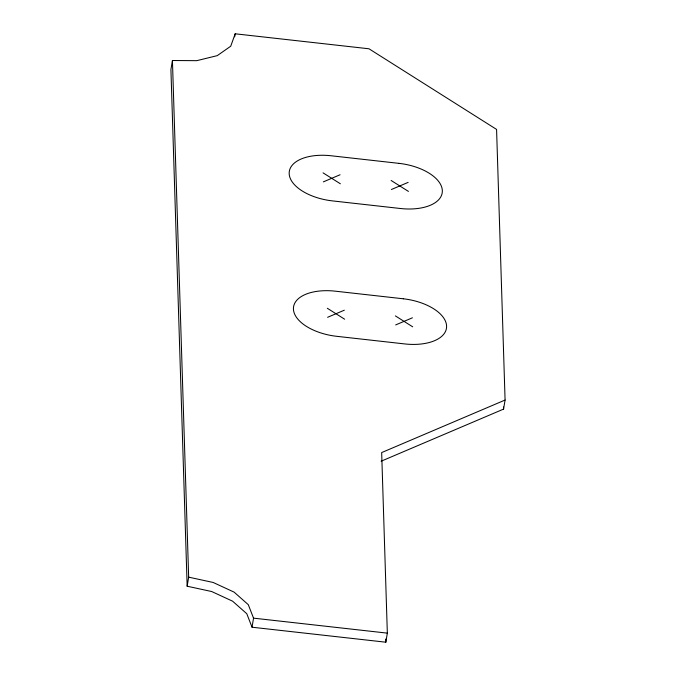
<?xml version="1.0" encoding="UTF-8"?>
<svg xmlns="http://www.w3.org/2000/svg" width="676" height="676" viewBox="0 0 676 676"><rect width="100%" height="100%" fill="white"/><g stroke="black" fill="none" stroke-linecap="round" stroke-linejoin="round"><path stroke-width="1.01" d="M172.431 60.51L170.918 69.577L187.159 586.219L211.664 591.525L232.595 601.184L246.774 613.715L252.038 627.218L385.835 642.2L387.34 633.133L381.67 452.574L505.082 400.04L496.573 129.42L368.978 48.782L235.18 33.8L230.727 46.213L217.241 55.643L196.767 60.671L172.431 60.51L188.663 577.152L187.159 586.219M234.682 36.825L235.18 33.8M252.038 627.218L253.542 618.151L248.278 604.657L234.099 592.125L213.168 582.467L188.663 577.152M381.129 461.218L503.569 409.107L505.082 400.04M323.348 181.878L340.079 174.754M391.421 189.5L408.152 182.376M327.606 317.306L344.337 310.183M395.671 324.928L412.411 317.805M253.542 618.151L387.34 633.133M391.134 180.475L408.439 191.409M323.069 172.853L340.366 183.787M395.392 315.895L412.69 326.829M327.319 308.273L344.625 319.207M503.502 406.994L503.569 409.107M385.734 639.048L385.835 642.2M399.077 163.372L331.003 155.75A42.977 22.266 9.4 0 0 289.176 173.555A42.977 22.266 9.4 0 0 332.423 200.89L400.496 208.512A42.977 22.266 9.4 0 0 442.332 190.708A42.977 22.266 9.4 0 0 399.077 163.372M403.335 298.792L335.262 291.17A42.977 22.266 9.4 0 0 293.426 308.983A42.977 22.266 9.4 0 0 336.682 336.31L404.747 343.932A42.977 22.266 9.4 0 0 446.582 326.128A42.977 22.266 9.4 0 0 403.335 298.792"/></g></svg>
